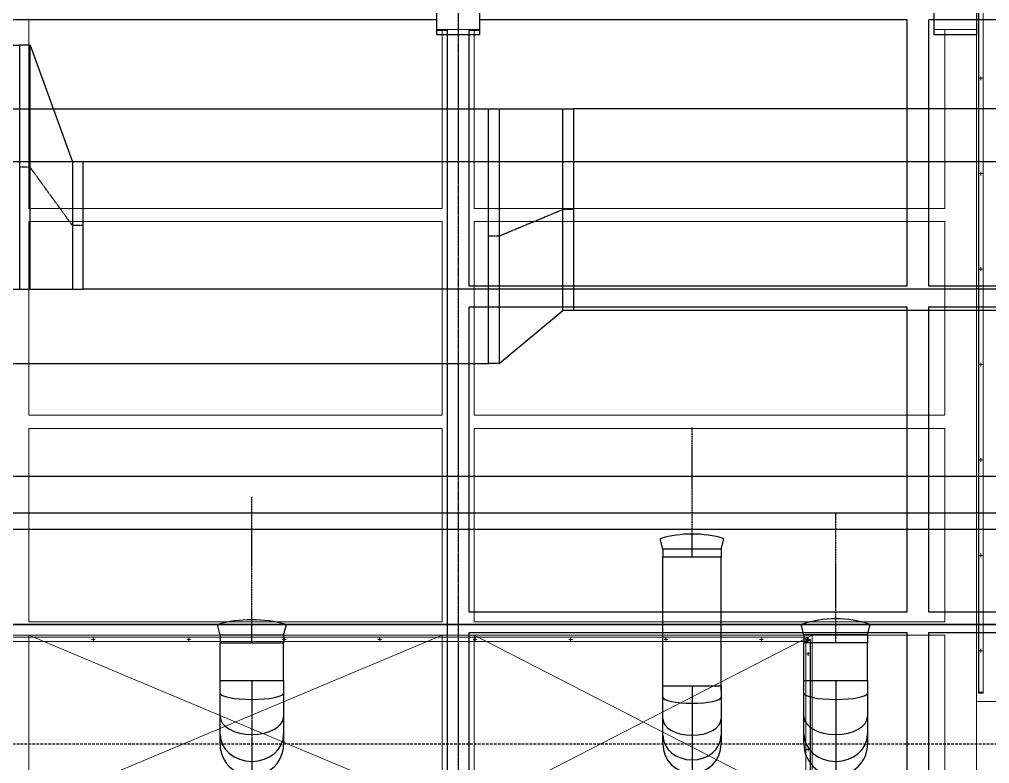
# Model space of a CAD drawing. Extents: x -3450 to 27857, y -1288 to 11880.
# Drawn here: x 11466 to 12381, y 9203 to 9904 of the extents above; entities that cross this region are included whole.
import ezdxf

# ---------------------------------------------------------------- set-up
doc = ezdxf.new("R2010")
doc.units = 0
for name, pattern in [('188K-SM-03-F20-MECH-EQ-Y2257103$0$CENTER', [2, 1.25, -0.25, 0.25, -0.25]), ('188K-SM-03-F20-MECH-EQ-Y2257103$0$CENTER2', [1.125, 0.75, -0.125, 0.125, -0.125]), ('188K-SM-03-F20-MECH-EQ-Y2257103$0$HIDDEN', [0.375, 0.25, -0.125]), ('X-S-FAB-L20$0$COL-CEN-LIN', [3.25, 2.5, -0.25, 0.25, -0.25])]:
    doc.linetypes.add(name, pattern=pattern)
for name, color, linetype in [('188K-SM-03-F20-MECH-EQ-Y2257103$0$0-Block Center-Line', 1, '188K-SM-03-F20-MECH-EQ-Y2257103$0$CENTER'), ('188K-SM-03-F20-MECH-EQ-Y2257103$0$0-CF-AAS-AEX', 1, 'Continuous'), ('188K-SM-03-F20-MECH-EQ-Y2257103$0$0-CF-AAS-CVD', 140, 'Continuous'), ('188K-SM-03-F20-MECH-EQ-Y2257103$0$0-CF-AAS-GEX', 5, 'Continuous'), ('188K-SM-03-F20-MECH-EQ-Y2257103$0$0-CF-AAS-SEX', 3, 'Continuous'), ('188K-SM-03-F20-MECH-EQ-Y2257103$0$0-CF-AAS-VEX', 6, 'Continuous'), ('188K-SM-03-F20-MECH-EQ-Y2257103$0$Block Center-Line', 1, '188K-SM-03-F20-MECH-EQ-Y2257103$0$CENTER2'), ('X-S-FAB-L20$0$1_l20平面圖_1_A-OBJE-2D', 8, 'Continuous'), ('X-S-FAB-L20$0$1_l20平面圖_1_A-RAIL', 8, 'Continuous'), ('X-S-FAB-L20$0$1_l20平面圖_1_S-BEAM-SHOW', 8, 'Continuous'), ('X-S-FAB-L20$0$1_l20平面圖_1_S-COL', 8, 'Continuous'), ('X-S-FAB-L20$0$1_l20平面圖_1_S-SLAB-SHOW', 8, 'Continuous'), ('X-S-FAB-L20$0$BLOCK', 8, 'Continuous'), ('X-S-FAB-L20$0$CCL', 8, 'X-S-FAB-L20$0$COL-CEN-LIN'), ('X-S-FAB-L20$0$COL-S', 8, 'Continuous'), ('X-S-FAB-L20$0$Steel Frame-188K', 8, 'Continuous')]:
    doc.layers.add(name, color=color, linetype=linetype)
doc.styles.add('188K-SM-03-F20-MECH-EQ-Y2257103$0$dim-txt', font='simplex.shx', dxfattribs={"width": 0.8})
doc.dimstyles.new('188K-SM-03-F20-MECH-EQ-Y2257103$0$80-DIM(mm)', dxfattribs={"dimscale": 80, "dimtxt": 0.25, "dimasz": 0.12, "dimexe": 0.01, "dimexo": 0.01, "dimgap": 0.05, "dimtad": 1, "dimdec": 0, "dimlfac": 10, "dimzin": 0, "dimdsep": 46, "dimtxsty": '188K-SM-03-F20-MECH-EQ-Y2257103$0$dim-txt', "dimcen": 2, "dimclrd": 220, "dimclre": 220, "dimclrt": 7, "dimadec": 0, "dimazin": 0, "dimtfac": 1, "dimtdec": 0, "dimtix": 1, "dimtmove": 2, "dimatfit": 3, "dimldrblk": '188K-SM-03-F20-MECH-EQ-Y2257103$0$_DOT', "dimfxl": 1.6, "dimtvp": 1, "dimtolj": 1, "dimtzin": 0, "dimarcsym": 0})

# ---------------------------------------------------------------- blocks, each defined once
blk = doc.blocks.new('X-S-FAB-L20$0$FAB2-L05')
at = {"layer": 'X-S-FAB-L20$0$CCL'}
blk.add_line((-14280, 11005), (-14280, 0), dxfattribs=at)
at = {"layer": 'X-S-FAB-L20$0$COL-S'}
for points in [[(-14300, 10650), (-14260, 10650), (-14260, 10610), (-14300, 10610)], [(-13831, 10650), (-13791, 10650), (-13791, 10610), (-13831, 10610)]]:
    blk.add_lwpolyline(points, close=True, dxfattribs=at)
blk = doc.blocks.new('X-S-FAB-L20$0$鋼棚_AAS')
at = {"layer": 'X-S-FAB-L20$0$Steel Frame-188K'}
for points in [[(9275, 865.92), (9265, 865.92), (9265, 875.92), (8465, 875.92), (8465, 865.92), (8455, 865.92), (8455, 141.92), (8465, 141.92), (8465, 131.92), (9265, 131.92), (9265, 141.92), (9275, 141.92)], [(9708.56, 875.92), (9305, 875.92), (9305, 865.92), (9295, 865.92), (9295, 625.09), (9708.56, 625.09)], [(10115, 840.92), (10080, 840.92), (10080, 875.92), (9728.56, 875.92), (9728.56, 625.09), (10115, 625.09)], [(9708.56, 605.09), (9295, 605.09), (9295, 317.73), (9708.56, 317.73)], [(10115, 605.09), (9728.56, 605.09), (9728.56, 317.73), (10115, 317.73)], [(9708.56, 297.73), (9295, 297.73), (9295, 141.92), (9305, 141.92), (9305, 131.92), (9708.56, 131.92)], [(10115, 297.73), (9728.56, 297.73), (9728.56, 131.92), (10080, 131.92), (10080, 166.92), (10115, 166.92)]]:
    blk.add_lwpolyline(points, close=True, dxfattribs=at)
blk = doc.blocks.new('X-S-FAB-L20')
at = {"layer": 'X-S-FAB-L20$0$1_l20平面圖_1_A-OBJE-2D', "color": 2, "lineweight": 0, "ltscale": 10}
for p, q in [((11475, 9160), (11865, 9323.75)), ((11865, 9160), (11475, 9323.75)), ((11895, 9160), (12214, 9323.75)), ((12214, 9160), (11895, 9323.75))]:
    blk.add_line(p, q, dxfattribs=at)
at = {"layer": 'X-S-FAB-L20$0$1_l20平面圖_1_A-RAIL', "color": 4, "lineweight": 0, "ltscale": 10}
for p, q in [((12374.7, 9849), (12371.3, 9849)), ((12373, 9847.3), (12373, 9850.7)), ((12374.7, 9759), (12371.3, 9759)), ((12373, 9757.3), (12373, 9760.7)), ((12374.7, 9669), (12371.3, 9669)), ((12373, 9667.3), (12373, 9670.7)), ((12373, 9577.3), (12373, 9580.7)), ((12374.7, 9579), (12371.3, 9579)), ((12374.7, 9489), (12371.3, 9489)), ((12373, 9487.3), (12373, 9490.7)), ((12374.7, 9399), (12371.3, 9399)), ((12373, 9397.3), (12373, 9400.7)), ((11537.7, 9319.75), (11534.3, 9319.75)), ((11536, 9321.45), (11536, 9318.05)), ((11627.7, 9319.75), (11624.3, 9319.75)), ((11626, 9321.45), (11626, 9318.05)), ((11717.7, 9319.75), (11714.3, 9319.75)), ((11716, 9321.45), (11716, 9318.05)), ((11807.7, 9319.75), (11804.3, 9319.75)), ((11806, 9321.45), (11806, 9318.05)), ((11897.7, 9319.75), (11894.3, 9319.75)), ((11896, 9321.45), (11896, 9318.05)), ((11987.7, 9319.75), (11984.3, 9319.75)), ((11986, 9321.45), (11986, 9318.05)), ((12077.7, 9319.75), (12074.3, 9319.75)), ((12076, 9321.45), (12076, 9318.05)), ((12167.7, 9319.75), (12164.3, 9319.75)), ((12166, 9321.45), (12166, 9318.05)), ((12212.14, 9319.75), (12207.86, 9319.75)), ((12207.86, 9319.75), (12207.86, 9123.86)), ((12212, 9318.75), (12208, 9318.75)), ((12208, 9318.75), (12208, 9124)), ((12212, 9128), (12212, 9318.75)), ((12212.14, 9128.14), (12212.14, 9319.75)), ((12208.3, 9306), (12211.7, 9306)), ((12210, 9307.7), (12210, 9304.3)), ((12374.7, 9309), (12371.3, 9309)), ((12373, 9307.3), (12373, 9310.7)), ((12208.3, 9216), (12211.7, 9216)), ((12210, 9217.7), (12210, 9214.3))]:
    blk.add_line(p, q, dxfattribs=at)
at = {"layer": 'X-S-FAB-L20$0$1_l20平面圖_1_A-RAIL', "color": 4, "lineweight": 0, "ltscale": 10, "flags": 128}
for points in [[(12375.14, 9939), (12370.86, 9939), (12370.86, 9269), (12375.14, 9269)], [(12375, 9938), (12371, 9938), (12371, 9270), (12375, 9270)], [(7756, 9321.89), (7756, 9317.62), (12210, 9317.62), (12210, 9321.89)], [(7757, 9321.75), (7757, 9317.75), (12209, 9317.75), (12209, 9321.75)]]:
    blk.add_lwpolyline(points, close=True, dxfattribs=at)
at = {"layer": 'X-S-FAB-L20$0$1_l20平面圖_1_S-BEAM-SHOW', "color": 8, "lineweight": 0, "ltscale": 10, "flags": 128}
for points in [[(11475, 9905), (11475, 9726.25)], [(11865, 9895), (11895, 9895)], [(11865, 9895), (11865, 9726.25)], [(11895, 9895), (11895, 9726.25)], [(12339, 9895), (12369, 9895)], [(12339, 9895), (12339, 9726.25)], [(12369, 9895), (12369, 9170)], [(11475, 9726.25), (11865, 9726.25)], [(11895, 9726.25), (12339, 9726.25)], [(11475, 9713.75), (11475, 9531.25)], [(11475, 9713.75), (11865, 9713.75)], [(11865, 9713.75), (11865, 9531.25)], [(11895, 9713.75), (11895, 9531.25)], [(11895, 9713.75), (12339, 9713.75)], [(12339, 9713.75), (12339, 9531.25)], [(11475, 9531.25), (11865, 9531.25)], [(11895, 9531.25), (12339, 9531.25)], [(11475, 9518.75), (11475, 9336.25)], [(11475, 9518.75), (11865, 9518.75)], [(11865, 9518.75), (11865, 9336.25)], [(11895, 9518.75), (11895, 9336.25)], [(11895, 9518.75), (12339, 9518.75)], [(12339, 9518.75), (12339, 9336.25)], [(11475, 9336.25), (11865, 9336.25)], [(11895, 9336.25), (12339, 9336.25)], [(11475, 9323.75), (11475, 9160)], [(11475, 9323.75), (11865, 9323.75)], [(11865, 9323.75), (11865, 9170)], [(11895, 9323.75), (11895, 9170)], [(11895, 9323.75), (12339, 9323.75)], [(12339, 9323.75), (12339, 9170)]]:
    blk.add_lwpolyline(points, dxfattribs=at)
at = {"layer": 'X-S-FAB-L20$0$1_l20平面圖_1_S-COL', "color": 1, "lineweight": 0, "ltscale": 10, "flags": 128}
for points in [[(11860, 9895), (11900, 9895), (11900, 9935), (11860, 9935)], [(12329, 9895), (12369, 9895), (12369, 9935), (12329, 9935)]]:
    blk.add_lwpolyline(points, close=True, dxfattribs=at)
at = {"layer": 'X-S-FAB-L20$0$1_l20平面圖_1_S-SLAB-SHOW', "color": 15, "lineweight": 0, "ltscale": 10, "flags": 128}
blk.add_lwpolyline([(7760, 9935), (7760, 9323.75), (12214, 9323.75), (12214, 9130), (12564, 9130), (12564, 9297), (12487.4, 9297), (12487.4, 9261), (12465.6, 9261), (12465.6, 9271), (12389, 9271), (12389, 9261), (12369, 9261), (12369, 9935)], close=True, dxfattribs=at)
at = {"layer": 'X-S-FAB-L20$0$BLOCK'}
blk.add_blockref('X-S-FAB-L20$0$FAB2-L05', (26160, -720), dxfattribs=at)
at = {"layer": 'X-S-FAB-L20$0$Steel Frame-188K'}
blk.add_blockref('X-S-FAB-L20$0$鋼棚_AAS', (2595, 9028.08), dxfattribs=at)
blk = doc.blocks.new('*U650')
for p, q in [((0, -22.5), (0, 22.5)), ((0, 22.5), (45, 22.5)), ((45, -22.5), (0, -22.5))]:
    blk.add_line(p, q)
blk.add_arc((45, 0), 22.5, 270, 90)
for centre, ratio in [((8.95, 0), 0.198912), ((25.49, 0), 0.566454), ((38.15, 0), 0.847759)]:
    blk.add_ellipse(centre, major_axis=(0, 22.5), ratio=ratio, start_param=3.141593, end_param=6.283185)
at = {"layer": '188K-SM-03-F20-MECH-EQ-Y2257103$0$0-Block Center-Line'}
blk.add_line((0, 0), (67.5, 0), dxfattribs=at)
blk = doc.blocks.new('*U701')
for p, q in [((0, -19.08), (0, 19.08)), ((0, 19.08), (38.17, 19.08)), ((38.17, -19.08), (0, -19.08))]:
    blk.add_line(p, q)
blk.add_arc((38.17, 0), 19.08, 270, 90)
for centre, ratio in [((7.59, 0), 0.198912), ((21.62, 0), 0.566454), ((32.36, 0), 0.847759)]:
    blk.add_ellipse(centre, major_axis=(0, 19.08), ratio=ratio, start_param=3.141593, end_param=6.283185)
at = {"layer": '188K-SM-03-F20-MECH-EQ-Y2257103$0$0-Block Center-Line'}
blk.add_line((0, 0), (57.25, 0), dxfattribs=at)
blk = doc.blocks.new('*U678')
for p, q in [((10, 120), (0, 120)), ((0, 120), (0, -120)), ((10, -120), (10, 120)), ((10, 120), (70, 70)), ((80, 70), (70, 70)), ((70, 70), (70, -120)), ((80, -120), (80, 70)), ((0, -120), (80, -120))]:
    blk.add_line(p, q)
at = {"layer": '188K-SM-03-F20-MECH-EQ-Y2257103$0$Block Center-Line'}
blk.add_lwpolyline([(80, -25), (70, -25), (10, 0), (0, 0)], dxfattribs=at)
blk = doc.blocks.new('188K-SM-03-F20-MECH-EQ-Y2257103$0$SEX')
at = {"layer": '188K-SM-03-F20-MECH-EQ-Y2257103$0$0-CF-AAS-SEX'}
for p, q in [((4154.79, 624.99), (9223.74, 625.05)), ((13269.71, 625.06), (9303.74, 625.06)), ((13269.71, 435.06), (9303.74, 435.06)), ((4154.79, 384.99), (9223.74, 385.05))]:
    blk.add_line(p, q, dxfattribs=at)
at = {"layer": '188K-SM-03-F20-MECH-EQ-Y2257103$0$0-CF-AAS-SEX', "xscale": -1, "rotation": 180}
blk.add_blockref('*U678', (9223.74, 505.06), dxfattribs=at)
blk = doc.blocks.new('*U695')
for p, q in [((0, -17.49), (0, 17.49)), ((0, 17.49), (34.99, 17.49)), ((34.99, -17.49), (0, -17.49))]:
    blk.add_line(p, q)
blk.add_arc((34.99, 0), 17.49, 270, 90)
for centre, ratio in [((6.96, 0), 0.198912), ((19.82, 0), 0.566454), ((29.66, 0), 0.847759)]:
    blk.add_ellipse(centre, major_axis=(0, 17.49), ratio=ratio, start_param=3.141593, end_param=6.283185)
at = {"layer": '188K-SM-03-F20-MECH-EQ-Y2257103$0$0-Block Center-Line'}
blk.add_line((0, 0), (52.48, 0), dxfattribs=at)
blk = doc.blocks.new('*U696')
for p, q in [((-275, 100), (-300.4, 0)), ((-275, 175), (275, 175)), ((-275, 100), (-275, 175)), ((-275, 100), (275, 100)), ((275, 100), (275, 175)), ((275, 100), (300.4, 0))]:
    blk.add_line(p, q)
blk.add_arc((0, 1006.1), 1050, 253.37567, 286.62433)
at = {"layer": '188K-SM-03-F20-MECH-EQ-Y2257103$0$Block Center-Line'}
blk.add_line((0, 175), (0, -1050), dxfattribs=at)
blk = doc.blocks.new('*U708')
for p, q in [((10, 115), (0, 115)), ((0, 115), (0, -115)), ((10, -115), (10, 115)), ((10, 115), (50, 5)), ((60, 5), (50, 5)), ((50, 5), (50, -115)), ((60, -115), (60, 5)), ((0, -115), (60, -115))]:
    blk.add_line(p, q)
at = {"layer": '188K-SM-03-F20-MECH-EQ-Y2257103$0$Block Center-Line'}
blk.add_lwpolyline([(60, -55), (50, -55), (10, 0), (0, 0)], dxfattribs=at)
blk = doc.blocks.new('188K-SM-03-F20-MECH-EQ-Y2257103$0$VEX')
at = {"layer": '188K-SM-03-F20-MECH-EQ-Y2257103$0$0-CF-AAS-VEX'}
for p, q in [((5371.81, 775.09), (8871.2, 775.1)), ((15710.84, 665.09), (8931.2, 665.1)), ((5371.81, 545.09), (8871.2, 545.1)), ((15710.84, 545.09), (8931.2, 545.1)), ((9478.06, 166.24, 0), (9478.05, 292.21, 0)), ((9533.06, 166.24, 0), (9533.05, 292.21, 0))]:
    blk.add_line(p, q, dxfattribs=at)
blk.add_blockref('*U708', (8871.2, 660.1), dxfattribs=at)
for name, p, xscale, yscale, zscale, rotation in [('*U696', (9505.61, 309.71), 0.1, 0.1, 0.1, 180), ('*U695', (9505.55, 171, 0), 1.572009076996788, 1.572009076996788, 1.572009076996788, 270)]:
    blk.add_blockref(name, p, dxfattribs=dict(at, xscale=xscale, yscale=yscale, zscale=zscale, rotation=rotation))
blk = doc.blocks.new('188K-SM-03-F20-MECH-EQ-Y2257103$0$AEX')
at = {"layer": '188K-SM-03-F20-MECH-EQ-Y2257103$0$0-CF-AAS-AEX'}
for p, q in [((11296.51, 243.77, 0), (5239.51, 243.77, 0)), ((11296.51, 138.77, 0), (5239.51, 138.77, 0))]:
    blk.add_line(p, q, dxfattribs=at)
blk = doc.blocks.new('*U718')
for p, q in [((-300, 100), (-325.4, 0)), ((-300, 175), (300, 175)), ((-300, 100), (-300, 175)), ((-300, 100), (300, 100)), ((300, 100), (300, 175)), ((300, 100), (325.4, 0))]:
    blk.add_line(p, q)
blk.add_arc((0, 1155), 1200, 254.2663, 285.7337)
at = {"layer": '188K-SM-03-F20-MECH-EQ-Y2257103$0$Block Center-Line'}
blk.add_line((0, 175), (0, -1200), dxfattribs=at)
blk = doc.blocks.new('*U723')
for p, q in [((-300, 100), (-325.4, 0)), ((-300, 175), (300, 175)), ((-300, 100), (-300, 175)), ((-300, 100), (300, 100)), ((300, 100), (300, 175)), ((300, 100), (325.4, 0))]:
    blk.add_line(p, q)
blk.add_arc((0, 998.3), 1050, 251.94651, 288.05349)
at = {"layer": '188K-SM-03-F20-MECH-EQ-Y2257103$0$Block Center-Line'}
blk.add_line((0, 175), (0, -1050), dxfattribs=at)
blk = doc.blocks.new('188K-SM-03-F20-MECH-EQ-Y2257103$0$GEX')
at = {"layer": '188K-SM-03-F20-MECH-EQ-Y2257103$0$0-CF-AAS-GEX'}
for p, q in [((5438.67, 368.77, 0), (9842.16, 368.81, 0)), ((5438.67, 228.77, 0), (9842.16, 228.81, 0))]:
    blk.add_line(p, q, dxfattribs=at)
at = {"layer": '188K-SM-03-F20-MECH-EQ-Y2257103$0$0-CF-AAS-GEX', "xscale": 0.1, "yscale": 0.1, "zscale": 0.1, "rotation": 180}
for name, p in [('*U718', (9090.43, 228.77, 0)), ('*U723', (9641.12, 228.9, 0))]:
    blk.add_blockref(name, p, dxfattribs=at)
blk = doc.blocks.new('*D1136')
at = {"color": 220, "lineweight": -2, "ltscale": 2, "transparency": 16777216}
for p, q in [((15074.37, 9770.09), (-0.79, 9770.09)), ((0.01, 9760.49), (0.01, 9659.71))]:
    blk.add_line(p, q, dxfattribs=at)
at = {"color": 220, "ltscale": 2, "transparency": 16777216}
for points in [[(-1.59, 9760.49), (1.61, 9760.49), (0.01, 9770.09)], [(-1.59, 9659.71), (1.61, 9659.71), (0.01, 9650.11)]]:
    blk.add_solid(points, dxfattribs=at)
at = {"layer": 'DefPoints', "color": 0, "ltscale": 2, "transparency": 16777216}
for p in [(15075.17, 9770.09), (0.01, 9650.11), (0.01, 9650.11)]:
    blk.add_point(p, dxfattribs=at)
at = {"color": 7, "ltscale": 2, "transparency": 16777216, "insert": (-13.99, 9710.1), "char_height": 20, "attachment_point": 5, "rotation": 90, "style": '188K-SM-03-F20-MECH-EQ-Y2257103$0$dim-txt'}
blk.add_mtext('\\A1;1200', dxfattribs=at)
blk = doc.blocks.new('188K-SM-03-F20-MECH-EQ-Y2257103$0$_DOT')
at = {"color": 0, "linetype": 'ByBlock'}
blk.add_line((-0.5, 0), (-1, 0), dxfattribs=at)
at = {"color": 0, "linetype": 'ByBlock', "const_width": 0.5}
blk.add_lwpolyline([(-0.25, 0, 1), (0.25, 0, 1)], format="xyb", close=True, dxfattribs=at)
blk = doc.blocks.new('188K-SM-03-F20-MECH-EQ-Y2257103')
at = {"color": 2, "linetype": '188K-SM-03-F20-MECH-EQ-Y2257103$0$HIDDEN', "ltscale": 10}
blk.add_line((25119.888, 9221), (2597.07, 9221), dxfattribs=at)
at = {"layer": '188K-SM-03-F20-MECH-EQ-Y2257103$0$0-CF-AAS-CVD'}
for p, q in [((8848.693, 9423.777, -0.004), (19532.029, 9423.777, -0.004)), ((8848.693, 9333.777, -0.004), (19532.029, 9333.777, -0.004))]:
    blk.add_line(p, q, dxfattribs=at)
at = {"layer": '188K-SM-03-F20-MECH-EQ-Y2257103$0$0-CF-AAS-GEX'}
for p, q in [((11655.428, 9281, -0.004), (11655.428, 9316.271, -0.004)), ((11715.428, 9281, -0.004), (11715.428, 9316.271, -0.004)), ((12206.064, 9281), (12206.064, 9316.271)), ((12266.064, 9281), (12266.064, 9316.271))]:
    blk.add_line(p, q, dxfattribs=at)
at = {"color": 1}
for name, p in [('188K-SM-03-F20-MECH-EQ-Y2257103$0$VEX', (2595, 9105)), ('188K-SM-03-F20-MECH-EQ-Y2257103$0$SEX', (2685, 9195)), ('188K-SM-03-F20-MECH-EQ-Y2257103$0$AEX', (2685, 9195)), ('188K-SM-03-F20-MECH-EQ-Y2257103$0$GEX', (2595, 9105))]:
    blk.add_blockref(name, p, dxfattribs=at)
at = {"layer": '188K-SM-03-F20-MECH-EQ-Y2257103$0$0-CF-AAS-GEX', "rotation": 270}
for name, p, xscale, yscale, zscale in [('*U650', (11685.428, 9281), 1.333333333333333, 1.333333333333333, 1.333333333333333), ('*U701', (12236.064, 9281), 1.572009076996788, 1.572009076996788, 1.572009076996788)]:
    blk.add_blockref(name, p, dxfattribs=dict(at, xscale=xscale, yscale=yscale, zscale=zscale))
at = {"color": 1, "ltscale": 2}
dim = blk.add_linear_dim(base=(0.012, 9650.113), p1=(15075.173, 9770.094), p2=(0.012, 9650.113), angle=90, dimstyle='188K-SM-03-F20-MECH-EQ-Y2257103$0$80-DIM(mm)', dxfattribs=at)
dim.commit()
dim.dimension.update_dxf_attribs({"geometry": '*D1136', "text_midpoint": (-13.988, 9710.103)})

msp = doc.modelspace()

# ---------------------------------------------------------------- block references
for name in ['X-S-FAB-L20', '188K-SM-03-F20-MECH-EQ-Y2257103']:
    msp.add_blockref(name, (0, 0))

doc.saveas('drawing.dxf')
